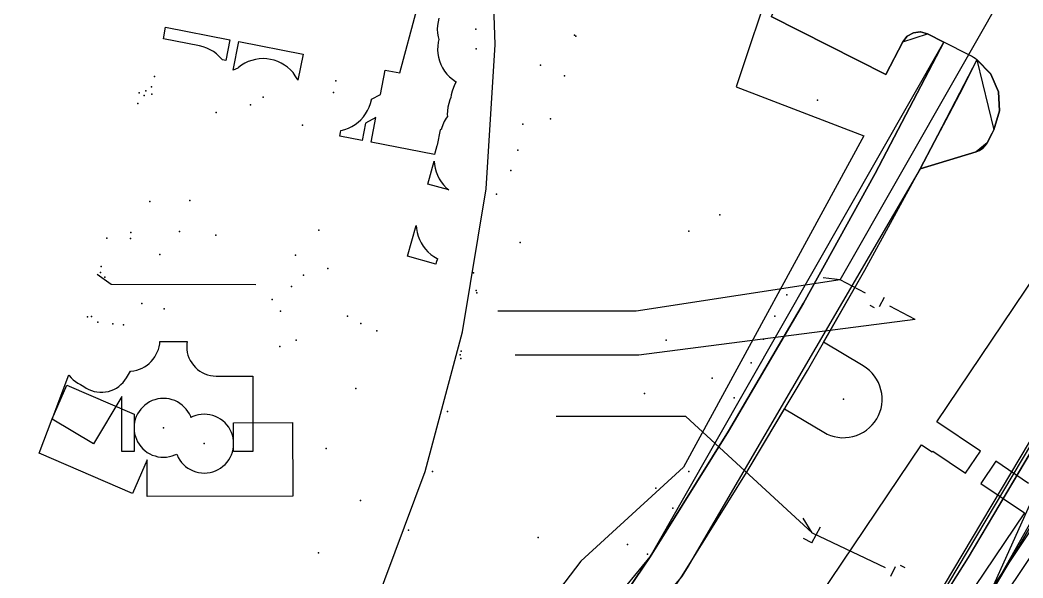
# Model space of a CAD drawing. Header units: metres. Extents: x -3782 to -2031, y 18790 to 19846.
# Drawn here: x -2227.1 to -2172.5, y 18937.3 to 18967.6 of the extents above; entities that cross this region are included whole.
import ezdxf

# ---------------------------------------------------------------- set-up
doc = ezdxf.new("R2010")
doc.units = ezdxf.units.M
for name, color, linetype in [('BOUNDARY', 7, 'Continuous'), ('CURB', 7, 'Continuous'), ('ELECTR_CABLE', 7, 'Continuous'), ('ELECTR_CABLE_COMM', 7, 'Continuous'), ('GAS', 7, 'Continuous'), ('GRASS', 7, 'Continuous'), ('GROUND', 7, 'Continuous'), ('LAMP', 7, 'Continuous'), ('ROAD', 7, 'Continuous'), ('SEWER', 7, 'Continuous'), ('SIDEWALK_PATH', 7, 'Continuous'), ('TREE', 7, 'Continuous'), ('WATER_PIPELINE', 7, 'Continuous')]:
    doc.layers.add(name, color=color, linetype=linetype)

msp = doc.modelspace()

# ---------------------------------------------------------------- linework, layer by layer
at = {"layer": 'BOUNDARY'}
msp.add_lwpolyline([(-2275.371, 18882.247), (-2270.014, 18884.777), (-2269.365, 18885.087), (-2268.875, 18885.324), (-2264.033, 18887.378), (-2261.368, 18888.374), (-2256.172, 18890.997), (-2256.142, 18890.94), (-2252.642, 18892.731), (-2251.963, 18892.997), (-2244.781, 18896.236), (-2237.953, 18900.165), (-2231.544, 18904.747), (-2225.616, 18909.937), (-2220.229, 18915.685), (-2215.432, 18921.935), (-2211.274, 18928.627), (-2207.794, 18935.695), (-2205.026, 18943.071), (-2202.997, 18950.684), (-2201.726, 18958.459), (-2201.227, 18966.322), (-2201.503, 18974.195)], dxfattribs=at)
at = {"layer": 'CURB'}
for points in [[(-2174.459, 18936.192), (-2140.137, 19012.567), (-2122.098, 19069.01)], [(-2200.624, 18975.164), (-2185.942, 18971.031), (-2185.322, 18969.614), (-2186.236, 18967.838), (-2179.991, 18964.675), (-2179.078, 18966.457), (-2177.738, 18966.894), (-2176.84, 18966.439)], [(-2207.387, 18920.659), (-2192.796, 18938.427), (-2176.84, 18966.439)], [(-2175.041, 18965.487), (-2178.127, 18959.553)], [(-2175.041, 18965.487), (-2174.132, 18961.672), (-2174.496, 18960.971), (-2175.092, 18960.477), (-2178.127, 18959.553)], [(-2178.127, 18959.553), (-2190.802, 18937.835), (-2191.109, 18937.353), (-2207.984, 18917.376)], [(-2227.673, 18887.608), (-2218.29, 18893.172), (-2182.39, 18927.538), (-2166.608, 18954.059)]]:
    msp.add_lwpolyline(points, dxfattribs=at)
at = {"layer": 'ELECTR_CABLE'}
msp.add_lwpolyline([(-2204.287, 18967.755), (-2204.336, 18967.555), (-2204.365, 18967.351), (-2204.374, 18967.145), (-2204.363, 18966.94), (-2204.331, 18966.736), (-2204.295, 18966.594), (-2204.33, 18966.437), (-2204.355, 18966.233), (-2204.36, 18966.027), (-2204.345, 18965.821), (-2204.31, 18965.618), (-2204.255, 18965.419), (-2204.18, 18965.227), (-2204.088, 18965.043), (-2203.977, 18964.869), (-2203.851, 18964.707), (-2203.708, 18964.557), (-2203.552, 18964.423), (-2203.384, 18964.304), (-2203.347, 18964.284), (-2203.418, 18964.16), (-2203.503, 18963.972), (-2203.568, 18963.777), (-2203.614, 18963.576), (-2203.633, 18963.434), (-2203.691, 18963.303), (-2203.757, 18963.108), (-2203.803, 18962.907), (-2203.829, 18962.703), (-2203.835, 18962.497), (-2203.828, 18962.39), (-2203.89, 18962.302), (-2203.993, 18962.123), (-2204.077, 18961.935), (-2204.143, 18961.74), (-2204.151, 18961.703), (-2204.221, 18961.665), (-2204.384, 18960.83), (-2204.396, 18960.803), (-2204.462, 18960.608), (-2204.508, 18960.407), (-2204.519, 18960.322), (-2207.973, 18960.998), (-2207.712, 18962.334), (-2208.28, 18962.034), (-2208.464, 18961.094), (-2209.671, 18961.33), (-2209.634, 18961.522), (-2209.617, 18961.639), (-2209.604, 18961.641), (-2209.404, 18961.692), (-2209.21, 18961.762), (-2209.024, 18961.851), (-2208.848, 18961.957), (-2208.683, 18962.081), (-2208.53, 18962.22), (-2208.392, 18962.373), (-2208.27, 18962.539), (-2208.165, 18962.716), (-2208.077, 18962.902), (-2208.008, 18963.097), (-2207.959, 18963.297), (-2207.953, 18963.338), (-2207.465, 18963.596), (-2207.206, 18964.924), (-2206.407, 18964.768), (-2205.485, 18968.222)], dxfattribs=at)
for points in [[(-2219.142, 18967.256), (-2215.654, 18966.575), (-2215.875, 18965.443), (-2216.059, 18965.479), (-2216.087, 18965.515), (-2216.226, 18965.668), (-2216.379, 18965.805), (-2216.545, 18965.928), (-2216.722, 18966.033), (-2216.908, 18966.12), (-2217.103, 18966.189), (-2217.303, 18966.239), (-2219.266, 18966.622)], [(-2215.163, 18966.479), (-2211.675, 18965.797), (-2211.954, 18964.37), (-2211.988, 18964.442), (-2212.095, 18964.618), (-2212.218, 18964.783), (-2212.357, 18964.936), (-2212.51, 18965.073), (-2212.676, 18965.196), (-2212.853, 18965.301), (-2213.04, 18965.389), (-2213.234, 18965.457), (-2213.434, 18965.507), (-2213.638, 18965.536), (-2213.844, 18965.546), (-2214.05, 18965.535), (-2214.253, 18965.504), (-2214.453, 18965.453), (-2214.647, 18965.383), (-2214.833, 18965.295), (-2215.009, 18965.188), (-2215.174, 18965.065), (-2215.221, 18965.022), (-2215.342, 18964.978), (-2215.468, 18964.918)], [(-2204.89, 18958.722), (-2204.538, 18959.968), (-2204.526, 18959.791), (-2204.492, 18959.588), (-2204.438, 18959.389), (-2204.365, 18959.196), (-2204.273, 18959.012), (-2204.163, 18958.837), (-2204.037, 18958.674), (-2203.896, 18958.524), (-2203.755, 18958.402)], [(-2205.999, 18954.788), (-2205.524, 18956.469), (-2205.512, 18956.294), (-2205.478, 18956.09), (-2205.424, 18955.892), (-2205.351, 18955.699), (-2205.259, 18955.514), (-2205.15, 18955.34), (-2205.024, 18955.177), (-2204.882, 18955.027), (-2204.727, 18954.891), (-2204.559, 18954.772), (-2204.38, 18954.67), (-2204.36, 18954.661), (-2204.364, 18954.653), (-2204.429, 18954.457), (-2204.458, 18954.354)]]:
    msp.add_lwpolyline(points, close=True, dxfattribs=at)
at = {"layer": 'ELECTR_CABLE_COMM'}
for points in [[(-2222.857, 18953.826), (-2222.102, 18953.267)], [(-2222.102, 18953.267), (-2214.237, 18953.248)]]:
    msp.add_lwpolyline(points, dxfattribs=at)
at = {"layer": 'GAS'}
msp.add_lwpolyline([(-2226.013, 18944.071), (-2225.309, 18945.947), (-2224.515, 18947.78), (-2220.86, 18946.198), (-2220.858, 18945.45), (-2220.85, 18945.294), (-2220.826, 18945.138), (-2220.787, 18944.986), (-2220.734, 18944.839), (-2220.666, 18944.697), (-2220.585, 18944.562), (-2220.491, 18944.437), (-2220.385, 18944.321), (-2220.269, 18944.216), (-2220.142, 18944.122), (-2220.007, 18944.042), (-2219.865, 18943.976), (-2219.717, 18943.923), (-2219.565, 18943.886), (-2219.409, 18943.863), (-2219.253, 18943.856), (-2219.096, 18943.864), (-2218.94, 18943.888), (-2218.788, 18943.926), (-2218.641, 18943.98), (-2218.539, 18944.028), (-2218.521, 18943.98), (-2218.453, 18943.838), (-2218.372, 18943.703), (-2218.278, 18943.578), (-2218.172, 18943.462), (-2218.056, 18943.357), (-2217.929, 18943.263), (-2217.794, 18943.183), (-2217.652, 18943.117), (-2217.504, 18943.064), (-2217.352, 18943.027), (-2217.196, 18943.004), (-2217.04, 18942.997), (-2216.883, 18943.005), (-2216.727, 18943.029), (-2216.575, 18943.067), (-2216.428, 18943.121), (-2216.286, 18943.188), (-2216.152, 18943.269), (-2216.026, 18943.363), (-2215.91, 18943.469), (-2215.805, 18943.586), (-2215.712, 18943.712), (-2215.631, 18943.847), (-2215.565, 18943.989), (-2215.512, 18944.137), (-2215.475, 18944.29), (-2215.452, 18944.445), (-2215.445, 18944.602), (-2215.449, 18945.726), (-2212.247, 18945.737), (-2212.234, 18941.737), (-2220.141, 18941.711), (-2220.148, 18943.711), (-2220.942, 18941.875)], close=True, dxfattribs=at)
at = {"layer": 'GRASS'}
for points in [[(-2186.12, 18970.043), (-2188.138, 18964.012), (-2181.186, 18961.338), (-2190.997, 18943.307), (-2196.568, 18938.197), (-2200.35, 18933.247)], [(-2196.036, 18933.66), (-2192.796, 18938.427), (-2188.551, 18945.282), (-2184.475, 18952.237), (-2180.571, 18959.291), (-2176.84, 18966.439), (-2177.738, 18966.894), (-2178.119, 18966.999), (-2178.498, 18966.952), (-2178.832, 18966.767), (-2179.078, 18966.457), (-2179.991, 18964.675), (-2186.236, 18967.838)], [(-2174.459, 18936.192), (-2164.13, 18954.468)], [(-2168.534, 18950.57), (-2180.138, 18931.049)]]:
    msp.add_lwpolyline(points, dxfattribs=at)
msp.add_lwpolyline([(-2175.041, 18965.487), (-2175.801, 18963.997), (-2176.569, 18962.512), (-2177.344, 18961.03), (-2178.127, 18959.553), (-2175.092, 18960.477), (-2174.908, 18960.554), (-2174.744, 18960.664), (-2174.606, 18960.804), (-2174.496, 18960.971), (-2174.405, 18961.146), (-2174.314, 18961.321), (-2174.223, 18961.496), (-2174.132, 18961.672), (-2173.815, 18962.703), (-2173.877, 18963.748), (-2174.293, 18964.709)], close=True, dxfattribs=at)
at = {"layer": 'GROUND'}
for points in [[(-2231.544, 18904.747), (-2225.616, 18909.937), (-2220.229, 18915.685), (-2215.432, 18921.935), (-2211.274, 18928.627), (-2207.794, 18935.695), (-2205.026, 18943.071), (-2202.997, 18950.684), (-2201.726, 18958.459), (-2201.227, 18966.322), (-2201.503, 18974.195)], [(-2186.236, 18967.838), (-2179.991, 18964.675), (-2179.078, 18966.457), (-2178.832, 18966.767), (-2178.498, 18966.952), (-2178.119, 18966.999), (-2177.738, 18966.894), (-2176.84, 18966.439), (-2180.571, 18959.291), (-2184.475, 18952.237), (-2188.551, 18945.282), (-2192.796, 18938.427), (-2196.036, 18933.66), (-2199.554, 18929.102), (-2203.341, 18924.764), (-2207.387, 18920.659), (-2209.66, 18918.647), (-2211.993, 18916.705), (-2214.383, 18914.834), (-2216.828, 18913.035), (-2225.247, 18906.685), (-2227.902, 18905.072)], [(-2180.138, 18931.049), (-2175.516, 18938.39), (-2171.107, 18945.86)], [(-2170.997, 18942.03), (-2174.459, 18936.192)]]:
    msp.add_lwpolyline(points, dxfattribs=at)
msp.add_lwpolyline([(-2174.908, 18960.554), (-2175.092, 18960.477), (-2178.127, 18959.553), (-2177.344, 18961.03), (-2176.569, 18962.512), (-2175.801, 18963.997), (-2175.041, 18965.487), (-2174.293, 18964.709), (-2173.877, 18963.748), (-2173.815, 18962.703), (-2174.132, 18961.672), (-2174.223, 18961.496), (-2174.314, 18961.321), (-2174.405, 18961.146), (-2174.496, 18960.971), (-2174.606, 18960.804), (-2174.744, 18960.664)], close=True, dxfattribs=at)
at = {"layer": 'LAMP'}
msp.add_point((-2183.716, 18963.292), dxfattribs=at)
at = {"layer": 'ROAD'}
for points in [[(-2194.815, 18931.941), (-2191.109, 18937.353), (-2191.109, 18937.354), (-2190.802, 18937.835), (-2187.477, 18943.172), (-2187.477, 18943.173), (-2185.501, 18946.485), (-2183.372, 18945.214), (-2183.19, 18945.118), (-2182.999, 18945.039), (-2182.802, 18944.98), (-2182.6, 18944.94), (-2182.395, 18944.92), (-2182.189, 18944.921), (-2181.983, 18944.941), (-2181.781, 18944.982), (-2181.584, 18945.042), (-2181.394, 18945.121), (-2181.213, 18945.219), (-2181.041, 18945.334), (-2180.882, 18945.465), (-2180.737, 18945.611), (-2180.607, 18945.77), (-2180.492, 18945.942), (-2180.396, 18946.124), (-2180.317, 18946.314), (-2180.258, 18946.512), (-2180.218, 18946.714), (-2180.198, 18946.919), (-2180.199, 18947.125), (-2180.219, 18947.33), (-2180.26, 18947.532), (-2180.32, 18947.729), (-2180.399, 18947.92), (-2180.497, 18948.101), (-2180.612, 18948.272), (-2180.743, 18948.431), (-2180.889, 18948.577), (-2181.048, 18948.707), (-2181.22, 18948.821), (-2183.378, 18950.109), (-2181.139, 18954.033), (-2178.128, 18959.552), (-2178.127, 18959.553), (-2178.126, 18959.553), (-2175.092, 18960.477), (-2175.091, 18960.477), (-2174.909, 18960.553), (-2174.907, 18960.554), (-2174.745, 18960.664), (-2174.744, 18960.665), (-2174.606, 18960.804), (-2174.605, 18960.805), (-2174.497, 18960.971), (-2174.496, 18960.972), (-2174.405, 18961.146), (-2174.314, 18961.321), (-2174.223, 18961.497), (-2174.132, 18961.671), (-2174.132, 18961.673), (-2173.816, 18962.701), (-2173.815, 18962.705), (-2173.877, 18963.747), (-2173.877, 18963.75), (-2174.293, 18964.708), (-2174.294, 18964.711), (-2175.04, 18965.486), (-2175.042, 18965.487), (-2175.137, 18965.553), (-2175.137, 18965.554), (-2175.236, 18965.616), (-2175.337, 18965.675), (-2175.338, 18965.675), (-2175.441, 18965.73), (-2176.84, 18966.439), (-2177.737, 18966.894), (-2177.739, 18966.895), (-2178.117, 18966.999), (-2178.121, 18966.999), (-2178.496, 18966.953), (-2178.5, 18966.951), (-2178.83, 18966.768), (-2178.833, 18966.765), (-2179.077, 18966.458), (-2179.078, 18966.457), (-2179.99, 18964.676), (-2179.991, 18964.676), (-2179.992, 18964.676), (-2186.235, 18967.838)], [(-2171.107, 18945.86), (-2175.516, 18938.391), (-2180.138, 18931.049)]]:
    msp.add_lwpolyline(points, dxfattribs=at)
at = {"layer": 'SEWER'}
for points in [[(-2182.479, 18953.508), (-2172.776, 18970.518)], [(-2182.479, 18953.508), (-2193.566, 18951.797)], [(-2182.479, 18953.508), (-2183.407, 18953.618)], [(-2181.103, 18952.779), (-2182.479, 18953.508)], [(-2180.335, 18952.05), (-2180.061, 18952.567)], [(-2180.868, 18952.133), (-2180.623, 18952.003)], [(-2178.402, 18951.348), (-2179.778, 18952.077)], [(-2193.566, 18951.797), (-2201.085, 18951.797)], [(-2178.402, 18951.348), (-2193.427, 18949.402)], [(-2193.427, 18949.402), (-2200.134, 18949.402)], [(-2190.875, 18946.075), (-2197.919, 18946.075)], [(-2184, 18939.75), (-2190.875, 18946.075)], [(-2169.567, 18943.737), (-2175.04, 18935.541)], [(-2168.886, 18943.316), (-2174.4, 18935.059)], [(-2184, 18939.75), (-2184.493, 18940.543)], [(-2184.017, 18939.195), (-2183.538, 18940.06)], [(-2184, 18939.75), (-2180.036, 18937.849)], [(-2184.017, 18939.195), (-2184.462, 18939.441)], [(-2179.48, 18937.898), (-2179.733, 18937.371)], [(-2178.945, 18937.837), (-2179.195, 18937.957)]]:
    msp.add_lwpolyline(points, dxfattribs=at)
msp.add_lwpolyline([(-2221.524, 18947.162), (-2223.054, 18944.581), (-2225.318, 18945.923), (-2224.41, 18948.341), (-2224.382, 18948.299), (-2224.282, 18948.178), (-2224.17, 18948.068), (-2224.048, 18947.969), (-2223.917, 18947.882), (-2223.778, 18947.809), (-2223.679, 18947.768), (-2223.595, 18947.7), (-2223.464, 18947.614), (-2223.325, 18947.541), (-2223.18, 18947.481), (-2223.029, 18947.436), (-2222.875, 18947.407), (-2222.719, 18947.392), (-2222.562, 18947.393), (-2222.406, 18947.409), (-2222.252, 18947.44), (-2222.102, 18947.487), (-2221.957, 18947.548), (-2221.819, 18947.622), (-2221.689, 18947.71), (-2221.568, 18947.811), (-2221.458, 18947.922), (-2221.359, 18948.044), (-2221.272, 18948.175), (-2221.053, 18948.545), (-2221.026, 18948.546), (-2220.869, 18948.562), (-2220.715, 18948.593), (-2220.565, 18948.639), (-2220.421, 18948.7), (-2220.283, 18948.775), (-2220.152, 18948.863), (-2220.032, 18948.963), (-2219.921, 18949.074), (-2219.822, 18949.196), (-2219.735, 18949.327), (-2219.727, 18949.343), (-2219.717, 18949.359), (-2219.696, 18949.399), (-2219.671, 18949.436), (-2219.597, 18949.575), (-2219.538, 18949.721), (-2219.493, 18949.871), (-2219.463, 18950.025), (-2219.45, 18950.162), (-2217.968, 18950.162), (-2217.987, 18950.032), (-2217.995, 18949.875), (-2217.987, 18949.718), (-2217.964, 18949.563), (-2217.926, 18949.41), (-2217.873, 18949.263), (-2217.806, 18949.121), (-2217.725, 18948.986), (-2217.632, 18948.86), (-2217.526, 18948.743), (-2217.41, 18948.638), (-2217.284, 18948.544), (-2217.149, 18948.464), (-2217.007, 18948.397), (-2216.859, 18948.344), (-2216.707, 18948.306), (-2216.552, 18948.283), (-2216.395, 18948.275), (-2214.395, 18948.275), (-2214.395, 18944.162), (-2215.445, 18944.162), (-2215.445, 18944.597), (-2215.453, 18944.754), (-2215.476, 18944.909), (-2215.514, 18945.061), (-2215.567, 18945.209), (-2215.634, 18945.351), (-2215.715, 18945.486), (-2215.808, 18945.612), (-2215.913, 18945.728), (-2216.03, 18945.834), (-2216.156, 18945.927), (-2216.291, 18946.008), (-2216.433, 18946.075), (-2216.58, 18946.128), (-2216.733, 18946.166), (-2216.888, 18946.189), (-2217.045, 18946.197), (-2217.202, 18946.189), (-2217.357, 18946.166), (-2217.509, 18946.128), (-2217.657, 18946.075), (-2217.764, 18946.024), (-2217.78, 18946.068), (-2217.847, 18946.21), (-2217.928, 18946.345), (-2218.021, 18946.471), (-2218.126, 18946.587), (-2218.243, 18946.693), (-2218.369, 18946.786), (-2218.504, 18946.867), (-2218.646, 18946.934), (-2218.793, 18946.987), (-2218.946, 18947.025), (-2219.101, 18947.048), (-2219.258, 18947.056), (-2219.415, 18947.048), (-2219.57, 18947.025), (-2219.722, 18946.987), (-2219.87, 18946.934), (-2220.012, 18946.867), (-2220.147, 18946.786), (-2220.273, 18946.693), (-2220.389, 18946.587), (-2220.495, 18946.471), (-2220.588, 18946.345), (-2220.669, 18946.21), (-2220.736, 18946.068), (-2220.789, 18945.92), (-2220.827, 18945.768), (-2220.85, 18945.613), (-2220.858, 18945.456), (-2220.858, 18944.162), (-2221.524, 18944.162)], close=True, dxfattribs=at)
at = {"layer": 'SIDEWALK_PATH'}
for points in [[(-2194.815, 18931.941), (-2191.109, 18937.353), (-2190.802, 18937.835), (-2187.477, 18943.172), (-2184.256, 18948.572), (-2181.139, 18954.033), (-2178.127, 18959.553), (-2177.344, 18961.03), (-2176.569, 18962.512), (-2175.801, 18963.997), (-2175.041, 18965.487), (-2175.137, 18965.553), (-2175.236, 18965.616), (-2175.337, 18965.675), (-2175.441, 18965.73), (-2176.84, 18966.439), (-2180.571, 18959.291), (-2184.475, 18952.237), (-2188.551, 18945.282), (-2192.796, 18938.427), (-2196.036, 18933.66)], [(-2170.997, 18942.03), (-2174.459, 18936.192)]]:
    msp.add_lwpolyline(points, dxfattribs=at)
at = {"layer": 'TREE'}
for p in [(-2202.274, 18967.156), (-2196.914, 18966.819), (-2196.842, 18966.768), (-2202.261, 18966.079), (-2198.766, 18965.194), (-2219.744, 18964.576), (-2197.468, 18964.602), (-2219.908, 18964.013), (-2209.883, 18964.342), (-2220.575, 18963.691), (-2220.309, 18963.538), (-2220.214, 18963.796), (-2219.898, 18963.606), (-2210.02, 18963.699), (-2220.658, 18963.103), (-2214.532, 18963.041), (-2213.836, 18963.445), (-2216.394, 18962.619), (-2211.695, 18961.925), (-2199.734, 18961.974), (-2198.231, 18962.272), (-2199.996, 18960.571), (-2200.378, 18959.457), (-2201.158, 18958.179), (-2220.006, 18957.775), (-2217.819, 18957.835), (-2189.011, 18957.054), (-2221.04, 18956.087), (-2218.386, 18956.142), (-2216.42, 18955.931), (-2210.808, 18956.207), (-2190.712, 18956.158), (-2222.331, 18955.774), (-2221.059, 18955.756), (-2199.871, 18955.538), (-2219.45, 18954.884), (-2212.084, 18954.843), (-2222.642, 18954.229), (-2222.676, 18953.911), (-2222.454, 18953.662), (-2211.654, 18953.772), (-2210.33, 18954.133), (-2202.407, 18953.887), (-2212.292, 18953.145), (-2202.265, 18952.921), (-2202.233, 18952.807), (-2185.378, 18952.693), (-2220.427, 18952.226), (-2213.343, 18952.43), (-2223.395, 18951.497), (-2223.163, 18951.507), (-2219.215, 18951.927), (-2212.898, 18951.804), (-2209.264, 18951.541), (-2186.023, 18951.532), (-2222.821, 18951.199), (-2222.004, 18951.112), (-2221.423, 18951.059), (-2208.523, 18951.125), (-2207.658, 18950.737), (-2212.932, 18949.875), (-2212.049, 18950.217), (-2191.94, 18950.231), (-2186.653, 18950.288), (-2203.124, 18949.433), (-2203.076, 18949.62), (-2203.09, 18949.22), (-2187.308, 18948.985), (-2189.426, 18948.16), (-2208.804, 18947.604), (-2193.114, 18947.315), (-2188.232, 18947.095), (-2182.296, 18947.018), (-2203.82, 18946.336), (-2219.258, 18945.456), (-2217.045, 18944.596), (-2210.424, 18944.331), (-2204.628, 18943.084), (-2190.698, 18943.073), (-2192.494, 18942.177), (-2208.557, 18941.502), (-2191.579, 18941.085), (-2205.942, 18939.889), (-2198.887, 18939.479), (-2194.046, 18939.099), (-2210.827, 18938.657), (-2192.945, 18938.587)]:
    msp.add_point(p, dxfattribs=at)
at = {"layer": 'WATER_PIPELINE'}
for points in [[(-2186.675, 18931.702), (-2178.053, 18944.535), (-2177.472, 18944.145), (-2177.446, 18944.185), (-2175.661, 18942.986), (-2174.851, 18944.191), (-2177.217, 18945.781), (-2168.823, 18958.273)], [(-2172.236, 18942.434), (-2174.023, 18943.635), (-2174.833, 18942.429), (-2172.465, 18940.839), (-2181.116, 18927.963)]]:
    msp.add_lwpolyline(points, dxfattribs=at)

doc.saveas('drawing.dxf')
